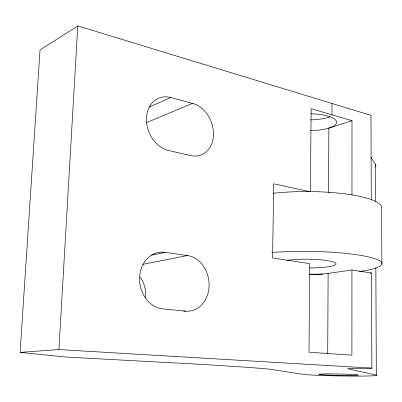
<?xml version="1.0" encoding="UTF-8"?>
<svg xmlns="http://www.w3.org/2000/svg" width="402" height="402" viewBox="0 0 402 402"><rect width="100%" height="100%" fill="white"/><g stroke="black" fill="none" stroke-linecap="round" stroke-linejoin="round"><path stroke-width="0.6" d="M309.399 274.45A28.386 4.156 0.7 0 0 328.122 273.395L351.931 270.028L351.901 355.212L308.982 352.187L309.761 263.627L272.561 257.978L273.777 183.799L310.399 191.779L311.133 108.696L351.986 120.726L351.961 195.206M331.951 114.826L332.002 103.475M327.71 353.685L328.122 273.395M328.54 192.975L328.871 128.077L351.986 120.726M77.787 25.904L40.039 49.943L20.1 352.378L58.918 349.579L77.787 25.904L370.966 115.359L371.267 200.03M149.147 107.098L170.885 97.54L192.563 103.389A27.381 21.321 68.9 0 1 213.467 134.886A27.381 21.321 68.9 0 1 190.814 155.574L168.87 150.604A27.934 22.05 67.4 0 1 146.454 118.263A27.934 22.05 67.4 0 1 170.885 97.54M146.494 122.61L192.563 103.389M151.514 255.144L164.996 252.335L187.463 255.551A28.019 22.889 81.6 0 1 209.09 286.038A28.019 22.889 81.6 0 1 185.603 311.108L183.739 311.324M142.861 264.325L187.463 255.551M370.297 273.169L371.528 273.003L371.865 368.131L347.494 368.729L376.322 375.076L375.85 267.737M58.918 349.579L371.865 368.131M185.603 311.108L162.845 308.897A28.532 23.753 81.2 0 1 139.605 277.692A28.532 23.753 81.2 0 1 164.996 252.335M20.1 352.378L65.531 357.031L203.729 364.498L250.165 367.508L269.461 369.136L302.917 374.322A37.537 1.291 1 0 0 347.042 376.046A37.537 1.291 1 0 0 376.322 375.076M351.931 270.028L371.528 273.003M370.905 157.433L375.388 164.172A35.994 9.291 -0.3 0 1 375.744 166.604M381.9 263.993L381.583 208.226A73.079 15.633 0.4 0 0 346.841 194.126A73.079 15.633 0.4 0 0 273.3 193.261M375.388 164.172L375.553 201.829M330.107 116.791A27.482 8.738 0 0 1 310.826 119.881M140.067 276.993A25.442 21.914 82.4 0 1 145.358 297.606M310.846 113.816A27.542 8.432 0 0 1 336.564 122.253A27.542 8.432 0 0 1 310.731 130.64M287.37 260.305A28.346 4.357 0.6 0 1 333.469 262.019A28.346 4.357 0.6 0 1 309.46 267.928M271.722 252.481A73.908 11.392 0.6 0 1 367.272 256.612A73.908 11.392 0.6 0 1 359.408 271.531M322.912 274.109A73.908 11.392 0.6 0 1 309.434 274.194M358.132 375.026L357.509 374.84A19.688 0.678 1 0 0 325.937 373.93A19.688 0.678 1 0 0 329.952 375.136A19.688 0.678 1 0 0 358.132 375.026"/></g></svg>
